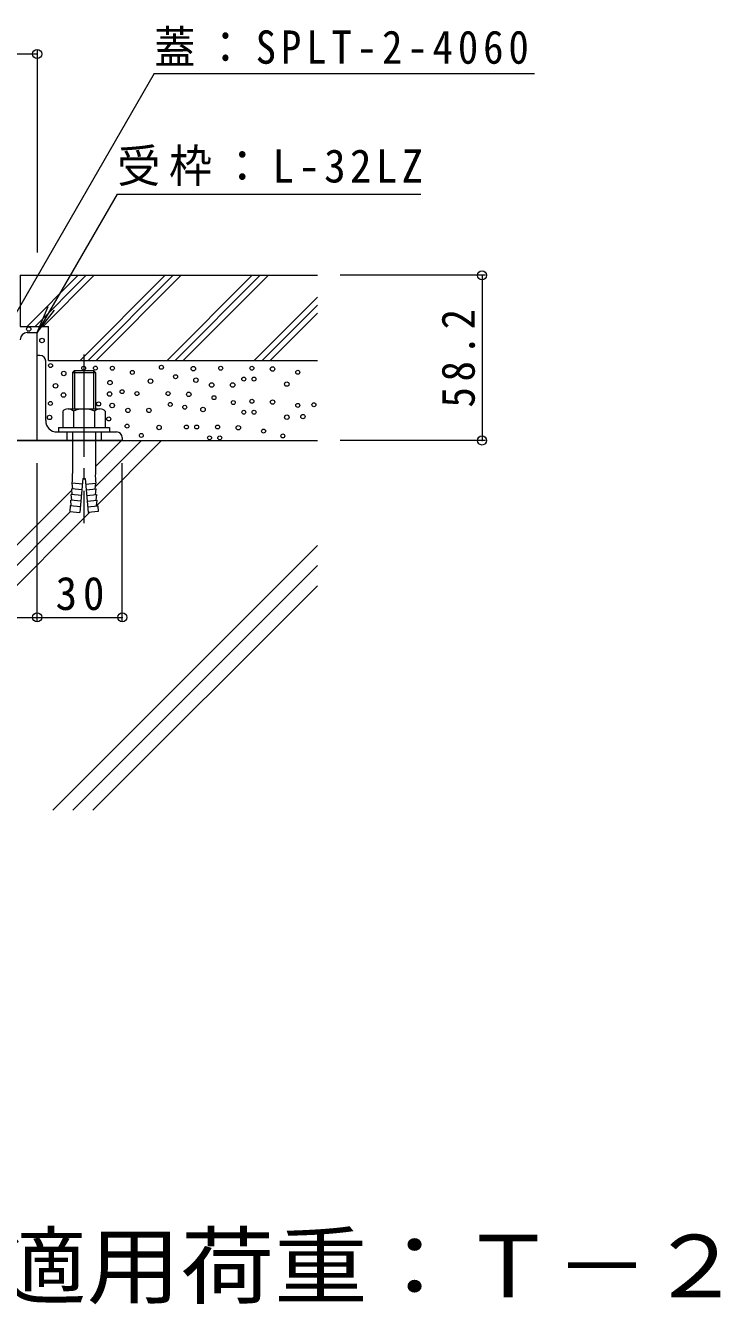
# Model space of a CAD drawing. Units: millimetres at full size, sheet at 1:4; details may follow other scales. Extents: x -1026 to 1089, y -781 to 547.
# Drawn here: x 844.1 to 1088.9, y -671.6 to -221 of the extents above; entities that cross this region are included whole.
import ezdxf
from ezdxf.enums import TextEntityAlignment as Align

# ---------------------------------------------------------------- set-up
doc = ezdxf.new("R2010")
doc.units = ezdxf.units.MM
doc.header["$LTSCALE"] = 4
doc.header["$PDMODE"] = 32
doc.header["$PDSIZE"] = 3.2
doc.linetypes.add('CHAIN2', pattern=[12, 9, -1, 1, -1])
doc.linetypes.add('DASHED1', pattern=[1.8, 1.2, -0.6])
for name, color, linetype, lineweight in [('4-3_寸法', 4, 'Continuous', 18), ('4-4_文字', 7, 'Continuous', 18), ('4-5_建具', 7, 'Continuous', 18), ('4-7_木断面', 5, 'Continuous', 9), ('4-A_インテリア', 3, 'Continuous', 18), ('4-F_断熱材', 2, 'Continuous', 18)]:
    doc.layers.add(name, color=color, linetype=linetype, lineweight=lineweight)
doc.styles.add('ＭＳ ゴシック', font='')
doc.styles.get('ＭＳ ゴシック').set_extended_font_data('MS Gothic')

msp = doc.modelspace()

# ---------------------------------------------------------------- linework, layer by layer
at = {"layer": '4-3_寸法'}
for p, q in [((844.657, -329.189), (848.157, -329.189)), ((848.157, -367.189), (848.157, -329.189)), ((848.157, -367.189), (788.157, -367.189))]:
    msp.add_line(p, q, dxfattribs=at)
msp.add_arc((844.657, -331.689), 2.5, 90, 180, dxfattribs=at)
at = {"layer": '4-4_文字'}
for p, q in [((848.157, -229.788), (848.157, -300.988)), ((428.157, -230.988), (848.157, -230.988)), ((1006.104, -308.988), (954.899, -308.988)), ((1004.904, -308.988), (1004.904, -367.189)), ((1006.104, -367.189), (954.899, -367.189)), ((848.157, -430.71), (848.157, -375.189)), ((878.157, -430.71), (878.157, -375.189)), ((788.157, -429.51), (848.157, -429.51)), ((848.157, -429.51), (878.157, -429.51))]:
    msp.add_line(p, q, dxfattribs=at)
for p in [(848.157, -230.988), (1004.904, -308.988), (1004.904, -367.189), (848.157, -429.51), (878.157, -429.51)]:
    msp.add_point(p, dxfattribs=at)
at = {"layer": '4-5_建具'}
for p, q in [((889.432, -237.931), (836.167, -330.188)), ((889.432, -237.931), (1023.432, -237.931)), ((876.345, -280.367), (848.157, -329.189)), ((876.345, -280.367), (983.345, -280.367)), ((848.157, -329.189), (851.984, -319.95)), ((848.157, -329.189), (854.245, -321.255))]:
    msp.add_line(p, q, dxfattribs=at)
at = {"layer": '4-7_木断面'}
for p, q in [((842.157, -308.988), (946.899, -308.988)), ((844.639, -326.988), (862.639, -308.988)), ((847.467, -326.988), (865.467, -308.988)), ((850.296, -326.988), (868.296, -308.988)), ((863.296, -338.988), (893.296, -308.988)), ((866.124, -338.988), (896.124, -308.988)), ((868.952, -338.988), (898.953, -308.988)), ((893.952, -338.988), (923.953, -308.988)), ((896.781, -338.988), (926.781, -308.988)), ((899.609, -338.988), (929.61, -308.988)), ((924.609, -338.988), (946.899, -316.699)), ((927.438, -338.988), (946.899, -319.527)), ((930.266, -338.988), (946.899, -322.355)), ((852.157, -338.988), (852.157, -326.988)), ((852.157, -338.988), (946.899, -338.988))]:
    msp.add_line(p, q, dxfattribs=at)
at = {"layer": '4-7_木断面', "color": 7, "lineweight": 18}
for p, q in [((788.157, -367.189), (946.899, -367.189)), ((877.868, -367.189), (868.657, -376.399)), ((884.939, -367.189), (868.688, -383.439)), ((892.01, -367.189), (869.14, -390.058)), ((860.37, -384.687), (788.157, -456.899)), ((859.876, -392.251), (788.157, -463.97)), ((866.708, -392.49), (788.157, -471.041)), ((946.899, -404.223), (853.643, -497.479)), ((946.899, -411.294), (860.714, -497.479)), ((946.899, -418.365), (867.785, -497.479))]:
    msp.add_line(p, q, dxfattribs=at)
at = {"layer": '4-7_木断面'}
msp.add_lwpolyline([(842.157, -308.988), (842.157, -326.988), (852.157, -326.988)], dxfattribs=at)
for centre, radius in [((845.185, -327.94), 0.781), ((849.876, -331.97), 0.781), ((852.87, -340.803), 0.698), ((864.55, -341.722), 0.698), ((868.681, -341.697), 0.698), ((874.656, -341.722), 0.698), ((891.917, -341.406), 0.698), ((903.179, -341.881), 0.781), ((912.819, -341.722), 0.698), ((923.797, -341.722), 0.698), ((931.091, -341.988), 0.781), ((939.979, -343.158), 0.698), ((857.539, -343.573), 0.781), ((873.809, -346.794), 0.781), ((881.687, -343.205), 0.698), ((888.1, -346.293), 0.781), ((896.929, -344.712), 0.698), ((904.104, -345.924), 0.781), ((909.656, -347.652), 0.781), ((917.035, -347.652), 0.781), ((920.96, -345.553), 0.698), ((924.559, -345.553), 0.698), ((936.11, -347.328), 0.781), ((854.634, -347.925), 0.781), ((857.442, -351.172), 0.781), ((873.67, -350.82), 0.781), ((878.106, -349.991), 0.698), ((883.31, -350.66), 0.698), ((894.288, -350.66), 0.698), ((901.582, -350.926), 0.781), ((910.47, -352.097), 0.698), ((852.848, -354.138), 0.698), ((869.812, -354.326), 0.698), ((874.595, -354.862), 0.781), ((880.147, -356.591), 0.781), ((887.526, -356.591), 0.781), ((895.05, -354.491), 0.698), ((900.159, -355.457), 0.698), ((906.601, -356.266), 0.781), ((917.27, -353.821), 0.698), ((923.812, -353.385), 0.698), ((931.105, -353.652), 0.781), ((939.994, -354.822), 0.698), ((945.671, -354.595), 0.698), ((852.528, -359.07), 0.781), ((873.393, -359.604), 0.698), ((920.975, -357.216), 0.698), ((924.574, -357.216), 0.698), ((936.125, -358.991), 0.781), ((941.802, -358.765), 0.781), ((879.852, -362.124), 0.698), ((884.864, -365.43), 0.698), ((891.113, -362.6), 0.781), ((900.753, -362.44), 0.698), ((904.352, -362.44), 0.698), ((911.731, -362.44), 0.698), ((919.025, -362.706), 0.781), ((927.914, -363.877), 0.698), ((934.714, -365.601), 0.698), ((908.894, -366.271), 0.698), ((912.493, -366.271), 0.698)]:
    msp.add_circle(centre, radius, dxfattribs=at)
at = {"layer": '4-A_インテリア'}
for p, q in [((848.157, -367.189), (848.157, -337.189)), ((849.157, -337.189), (848.157, -337.189)), ((851.157, -360.189), (851.157, -339.189)), ((855.157, -364.189), (876.157, -364.189)), ((878.157, -367.189), (848.157, -367.189)), ((878.157, -366.189), (878.157, -367.189))]:
    msp.add_line(p, q, dxfattribs=at)
at = {"layer": '4-A_インテリア', "linetype": 'DASHED1'}
for p, q in [((858.657, -364.189), (858.657, -367.189)), ((870.657, -364.189), (870.657, -367.189))]:
    msp.add_line(p, q, dxfattribs=at)
at = {"layer": '4-A_インテリア', "linetype": 'CHAIN2'}
msp.add_line((864.657, -362.189), (864.657, -369.002), dxfattribs=at)
at = {"layer": '4-A_インテリア'}
for centre, radius, start, end in [((849.157, -339.189), 2, 0, 90), ((855.157, -360.189), 4, 180, 270), ((876.157, -366.189), 2, 0, 90)]:
    msp.add_arc(centre, radius, start, end, dxfattribs=at)
at = {"layer": '4-F_断熱材', "linetype": 'CHAIN2'}
msp.add_line((864.657, -336.902), (864.657, -396.32), dxfattribs=at)
at = {"layer": '4-F_断熱材'}
for p, q in [((861.334, -342.589), (860.657, -343.265)), ((860.657, -343.265), (860.657, -356.089)), ((861.334, -342.589), (867.981, -342.589)), ((861.334, -342.589), (861.334, -356.089)), ((867.981, -342.589), (868.657, -343.265)), ((867.981, -342.589), (867.981, -356.089)), ((857.157, -356.81), (857.157, -362.589)), ((859.034, -356.089), (870.281, -356.089)), ((860.91, -356.81), (860.91, -362.589)), ((868.405, -356.81), (868.405, -362.589)), ((872.157, -356.81), (872.157, -362.589)), ((855.657, -362.589), (855.657, -364.189)), ((855.657, -362.589), (873.657, -362.589)), ((855.657, -364.189), (873.657, -364.189)), ((860.657, -364.189), (860.657, -378.806)), ((868.657, -364.189), (868.657, -378.806)), ((873.657, -362.589), (873.657, -364.189)), ((864.083, -382.581), (860.497, -382.267)), ((860.721, -384.294), (860.497, -382.267)), ((864.257, -380.589), (863.211, -392.543)), ((864.257, -380.589), (865.057, -380.589)), ((865.057, -380.589), (866.103, -392.543)), ((865.232, -382.581), (868.818, -382.267)), ((868.594, -384.294), (868.818, -382.267)), ((863.734, -386.566), (860.148, -386.252)), ((860.372, -388.279), (860.148, -386.252)), ((863.909, -384.573), (860.322, -384.26)), ((860.547, -386.287), (860.322, -384.26)), ((865.406, -384.573), (868.992, -384.26)), ((865.58, -386.566), (869.167, -386.252)), ((868.768, -386.287), (868.992, -384.26)), ((868.942, -388.279), (869.167, -386.252)), ((859.799, -390.237), (859.625, -392.229)), ((863.386, -390.55), (859.799, -390.237)), ((863.56, -388.558), (859.974, -388.244)), ((860.198, -390.272), (859.974, -388.244)), ((865.755, -388.558), (869.341, -388.244)), ((865.929, -390.55), (869.515, -390.237)), ((869.117, -390.272), (869.341, -388.244)), ((869.515, -390.237), (869.689, -392.229)), ((859.625, -392.229), (863.211, -392.543)), ((869.689, -392.229), (866.103, -392.543))]:
    msp.add_line(p, q, dxfattribs=at)
msp.add_lwpolyline([(860.657, -343.265), (868.657, -343.265), (868.657, -356.089)], dxfattribs=at)
for centre, radius, start, end in [((859.034, -358.889), 2.8, 47.92557, 132.07463), ((864.657, -366.178), 10.089, 68.19786, 111.80214), ((870.281, -358.889), 2.8, 47.92572, 132.07428), ((838.473, -379.511), 22.195, 352.86598, 1.81982), ((890.841, -379.511), 22.195, 178.18018, 187.13402)]:
    msp.add_arc(centre, radius, start, end, dxfattribs=at)

# ---------------------------------------------------------------- texts
at = {"layer": '4-4_文字', "color": 2, "insert": (1002.504, -355.588), "char_height": 11.73, "attachment_point": 7, "rotation": 90, "style": 'ＭＳ ゴシック'}
msp.add_mtext('\\T1.28;\\W0.9;58.2', dxfattribs=at)
at = {"layer": '4-4_文字', "color": 2, "insert": (854.657, -427.11), "char_height": 11.73, "attachment_point": 7, "style": 'ＭＳ ゴシック'}
msp.add_mtext('\\T1.27;\\W0.95;30', dxfattribs=at)
at = {"layer": '4-5_建具', "color": 3, "style": 'ＭＳ ゴシック', "width": 1.1}
msp.add_text('適用荷重：Ｔ－２', height=21.99, dxfattribs=at).set_placement((832.653, -675.671), align=Align.BOTTOM_LEFT)
at = {"layer": '4-5_建具', "color": 2, "char_height": 11.73, "attachment_point": 7, "style": 'ＭＳ ゴシック'}
for s, insert in [('\\T1.24;\\W0.9;蓋：SPLT-2-4060', (889.432, -235.131)), ('\\T1.2;\\W0.95;受枠：L-32LZ', (876.345, -277.567))]:
    msp.add_mtext(s, dxfattribs=dict(at, insert=insert))

doc.saveas('drawing.dxf')
